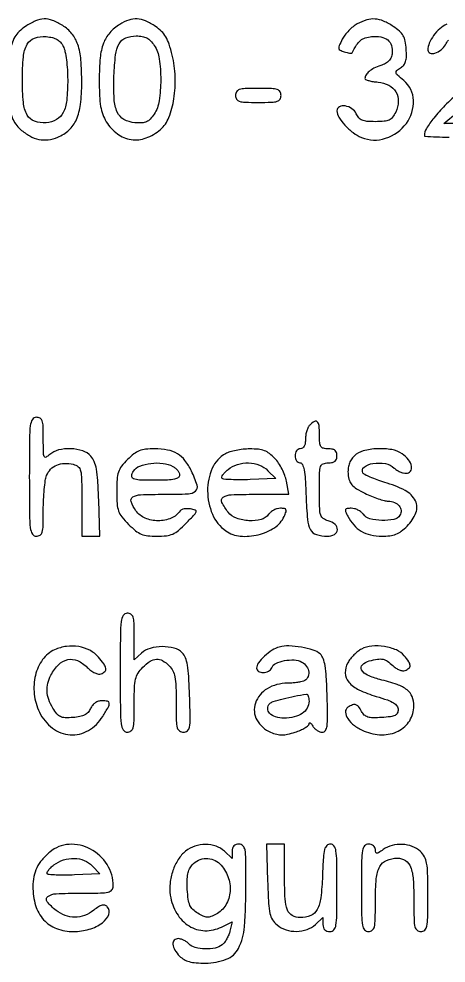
# Model space of a CAD drawing. Extents: x 23 to 201, y 13 to 268.
# Drawn here: x 73.52 to 83.86, y 46.36 to 69.19 of the extents above; entities that cross this region are included whole.
import ezdxf

# ---------------------------------------------------------------- set-up
doc = ezdxf.new("R2010")
doc.units = 0
doc.header["$MEASUREMENT"] = 0

msp = doc.modelspace()

# ---------------------------------------------------------------- linework, layer by layer
for points in [[(73.677961, 69.010035, 0.042851), (73.525485, 68.887651, 0.069838), (73.42272, 68.757764, 0.055666), (73.345493, 68.584212, 0.018361), (73.270722, 68.314816, 0.050041), (73.200334, 67.792762, 0.048355), (73.233679, 67.260924, 0.052497), (73.357167, 66.804348, 0.123028), (73.559411, 66.517354, 0.050768), (73.781827, 66.361688, 0.076478), (74.003163, 66.279249, 0.081806), (74.227754, 66.270117, 0.067624), (74.459648, 66.331225, 0.090161), (74.73041, 66.505744, 0.101061), (74.909615, 66.758371, 0.074768), (75.009121, 67.123171, 0.029151), (75.039884, 67.646226, 0.019794), (75.018039, 68.204304, 0.060771), (74.942988, 68.574356, 0.088616), (74.801983, 68.833533, 0.085757), (74.578581, 69.031325, 0.043697), (74.331097, 69.155869, 0.100974), (74.127181, 69.192476, 0.09992), (73.923872, 69.146411, 0.042203)], [(75.960039, 69.060358, 0.072761), (75.716267, 68.854735, 0.092772), (75.565418, 68.602968, 0.066972), (75.48645, 68.251557, 0.021828), (75.4632, 67.719233, 0.009698), (75.470763, 67.329334, 0.031854), (75.497095, 67.073289, 0.046512), (75.548207, 66.880469, 0.050417), (75.633148, 66.705889, 0.094242), (75.90166, 66.412707, 0.125278), (76.234393, 66.275116, 0.123821), (76.595389, 66.312627, 0.090791), (76.943989, 66.517354, 0.122881), (77.147162, 66.80549, 0.05317), (77.270196, 67.261763, 0.048887), (77.301825, 67.793186, 0.050327), (77.228876, 68.315311, 0.018365), (77.152728, 68.584058, 0.054115), (77.074344, 68.75913, 0.068168), (76.971617, 68.890078, 0.044145), (76.821808, 69.011527, 0.044499), (76.585689, 69.141766, 0.089869), (76.379815, 69.191244, 0.09631), (76.179158, 69.163903, 0.05706)], [(81.703513, 69.070368, 0.047764), (81.605549, 69.004406, 0.028771), (81.502562, 68.909311, 0.028642), (81.410236, 68.801989, 0.044005), (81.34463, 68.698545, 0.012935), (81.270761, 68.546162, 0.146546), (81.261874, 68.480479, 0.241325), (81.293482, 68.437138, 0.039957), (81.392242, 68.396865, 0.016362), (81.460345, 68.377678, 0.025596), (81.520111, 68.36614, 0.023073), (81.567258, 68.361724, 0.294361), (81.581925, 68.370225, -0.023219), (81.692101, 68.562929, -0.077705), (81.787886, 68.671941, -0.098129), (81.899343, 68.732709, -0.051258), (82.054908, 68.764422, -0.066702), (82.28018, 68.756641, -0.127611), (82.444215, 68.683075, -0.149536), (82.535718, 68.548891, -0.104923), (82.552727, 68.365599, -0.066531), (82.526087, 68.26101, -0.091141), (82.474267, 68.179097, -0.081782), (82.391939, 68.114969, -0.043823), (82.2735, 68.063356, 0.031676), (82.111276, 67.997297, 0.060715), (81.993227, 67.921411, 0.081325), (81.920536, 67.837844, 0.133639), (81.894095, 67.748557, 0.316313), (81.910322, 67.724349, 0.026376), (81.986196, 67.699639, 0.027615), (82.088172, 67.678236, 0.017235), (82.209449, 67.663957, -0.097873), (82.470244, 67.589569, -0.142195), (82.643373, 67.426503, -0.144326), (82.700765, 67.198075, -0.101956), (82.636526, 66.93975, -0.048893), (82.560725, 66.814617, -0.122102), (82.478556, 66.747427, -0.091051), (82.359217, 66.715573, -0.019812), (82.14546, 66.7071, -0.019332), (81.94253, 66.714949, -0.078332), (81.822528, 66.74351, -0.118042), (81.743391, 66.800607, -0.074478), (81.682389, 66.89745, 0.141759), (81.579142, 67.021261, 0.109162), (81.414774, 67.086267, 0.15348), (81.274627, 67.06574, 0.287766), (81.216, 66.972309, 0.140219), (81.261039, 66.814865, 0.046431), (81.407899, 66.621695, 0.045335), (81.604313, 66.443302, 0.063597), (81.809714, 66.325773, 0.180042), (82.393369, 66.3045, 0.153927), (82.894946, 66.666605, 0.170551), (83.067617, 67.220496, 0.212001), (82.833556, 67.700772, -0.009407), (82.682283, 67.833, -0.145825), (82.646956, 67.891395, -0.285652), (82.662323, 67.940715, -0.038525), (82.753642, 68.008036, 0.080683), (82.832133, 68.076775, 0.099449), (82.878031, 68.162356, 0.069721), (82.896741, 68.282254, 0.022158), (82.891536, 68.463432, 0.031045), (82.865358, 68.656024, 0.081068), (82.816426, 68.786436, 0.082228), (82.729033, 68.893449, 0.0326), (82.578239, 69.009688, 0.043697), (82.343893, 69.138993, 0.08712), (82.138938, 69.189814, 0.090905), (81.934738, 69.166837, 0.050988)], [(74.592858, 68.526, -0.067044), (74.634044, 68.40669, -0.016709), (74.668037, 68.202669, -0.016776), (74.691481, 67.964532, -0.016147), (74.699306, 67.7223, -0.023902), (74.675404, 67.222594, -0.092212), (74.590065, 66.92525, -0.150952), (74.429914, 66.757772, -0.106505), (74.179143, 66.681322, -0.10553), (73.897905, 66.717114, -0.183958), (73.720584, 66.866686, -0.104267), (73.627017, 67.170831, -0.02267), (73.602, 67.7223, -0.02267), (73.627017, 68.273769, -0.104267), (73.720584, 68.577914, -0.183958), (73.897905, 68.727486, -0.10553), (74.179143, 68.763278, -0.0351), (74.331189, 68.739696, -0.074308), (74.441987, 68.696417, -0.085628), (74.525369, 68.627379, -0.0606)], [(76.7937, 68.550871, -0.109923), (76.915211, 68.229096, -0.036015), (76.950918, 67.720599, -0.036042), (76.913232, 67.211892, -0.108938), (76.790553, 66.888926, -0.039183), (76.696687, 66.767574, -0.103508), (76.608255, 66.703391, -0.095892), (76.497322, 66.677376, -0.030663), (76.327198, 66.681147, -0.105821), (76.060921, 66.761863, -0.162607), (75.899361, 66.937661, -0.093358), (75.823331, 67.255701, -0.020964), (75.819663, 67.815131, -0.019786), (75.857811, 68.323269, -0.099328), (75.94505, 68.593284, -0.173225), (76.103172, 68.731197, -0.093822), (76.359909, 68.7798, -0.041752), (76.50464, 68.767693, -0.07984), (76.614835, 68.73041, -0.081466), (76.706372, 68.661087, -0.045034)], [(78.7626, 67.3416, 0.134481), (78.787304, 67.251413, 0.186514), (78.852487, 67.200058, 0.067313), (78.99072, 67.177171, 0.007414), (79.3125, 67.1724, 0.007414), (79.63428, 67.177171, 0.067313), (79.772513, 67.200058, 0.186514), (79.837696, 67.251413, 0.134481), (79.8624, 67.3416, 0.134481), (79.837696, 67.431787, 0.186514), (79.772513, 67.483142, 0.067313), (79.63428, 67.506029, 0.007414), (79.3125, 67.5108, 0.007414), (78.99072, 67.506029, 0.067313), (78.852487, 67.483142, 0.186514), (78.787304, 67.431787, 0.134481)], [(73.7712, 58.1202, 0.001893), (73.774661, 57.206167, 0.027391), (73.794838, 56.882925, 0.106183), (73.844924, 56.736068, 0.263491), (73.9404, 56.682, 0.149208), (74.03127, 56.709734, 0.180822), (74.082761, 56.781774, 0.059777), (74.105116, 56.936631, 0.005989), (74.1096, 57.310993, -0.011431), (74.115458, 57.567183, -0.01227), (74.133028, 57.816838, -0.01188), (74.158422, 58.030025, -0.055307), (74.189354, 58.149753, -0.100965), (74.285874, 58.302154, -0.101698), (74.434157, 58.404097, -0.092581), (74.622765, 58.445274, -0.069163), (74.834806, 58.422327, -0.112789), (74.952294, 58.362568, -0.164017), (75.012614, 58.264293, -0.052611), (75.036094, 58.069948, -0.003777), (75.0402, 57.526388), (75.0402, 56.682), (75.259401, 56.682), (75.478601, 56.682), (75.449751, 57.561645, 0.006675), (75.428068, 58.031279, 0.029583), (75.39535, 58.305771, 0.051888), (75.343152, 58.486297, 0.087989), (75.259738, 58.619145, 0.131189), (75.062094, 58.746865, 0.068814), (74.77182, 58.798311, 0.068502), (74.476681, 58.769059, 0.125651), (74.264311, 58.656988, -0.061049), (74.175001, 58.594086, -0.445513), (74.131347, 58.609851, -0.09272), (74.112305, 58.703267, -0.004044), (74.1096, 59.037688, 0.008105), (74.104698, 59.340087, 0.070556), (74.081578, 59.472161, 0.188069), (74.030282, 59.534825, 0.128966), (73.9404, 59.5584, 0.263491), (73.844924, 59.504332, 0.106183), (73.794838, 59.357475, 0.027391), (73.774661, 59.034233, 0.001893)], [(80.55612, 59.37228, 0.087124), (80.517121, 59.316669, 0.036597), (80.484421, 59.230998, 0.034792), (80.46209, 59.132018, 0.038105), (80.4546, 59.03388, -0.038147), (80.446778, 58.931503, -0.085028), (80.42212, 58.85763, -0.124063), (80.38173, 58.813278, -0.147368), (80.3277, 58.797, 0.130775), (80.278991, 58.784039, 0.10214), (80.237812, 58.74765, 0.08892), (80.210264, 58.692892, 0.072314), (80.2008, 58.6278, 0.068433), (80.209693, 58.563128, 0.084849), (80.235678, 58.508303, 0.099826), (80.274256, 58.471642, 0.141157), (80.319534, 58.4586, -0.298507), (80.379544, 58.419268, -0.057308), (80.419417, 58.2885, -0.029938), (80.447686, 58.057192, -0.006359), (80.467584, 57.651729, 0.012251), (80.501995, 57.086616, 0.101358), (80.57451, 56.841238, 0.199331), (80.71787, 56.723417, 0.072338), (80.98335, 56.683295, 0.127543), (81.153614, 56.726435, 0.258571), (81.225116, 56.839758, 0.234779), (81.169248, 56.9703, 0.115332), (81.0045, 57.05514, -0.089741), (80.883764, 57.10977, -0.17275), (80.822438, 57.194812, -0.065343), (80.797617, 57.356698, -0.00541), (80.793, 57.783412, -0.004495), (80.796953, 58.223034, -0.071517), (80.820775, 58.369931, -0.227429), (80.881952, 58.435493, -0.093454), (81.0045, 58.4586, 0.044917), (81.104562, 58.467607, 0.124434), (81.168412, 58.49667, 0.149477), (81.203939, 58.548677, 0.07578), (81.216, 58.6278, 0.07578), (81.203939, 58.706923, 0.149477), (81.168412, 58.75893, 0.124434), (81.104562, 58.787993, 0.044917), (81.0045, 58.797, -0.05449), (80.887044, 58.809839, -0.201266), (80.827369, 58.85199, -0.124134), (80.799345, 58.938997, -0.016149), (80.793, 59.1354, 0.022123), (80.78312, 59.358583, 0.176014), (80.740146, 59.450597, 0.342546), (80.668633, 59.459609, 0.062762)], [(76.146508, 58.536692, 0.032021), (76.002778, 58.373272, 0.083016), (75.928959, 58.235443, 0.066371), (75.895241, 58.063376, 0.015241), (75.8862, 57.766832, 0.015548), (75.895621, 57.463936, 0.071143), (75.931228, 57.292019, 0.083687), (76.01088, 57.150704, 0.026294), (76.17384, 56.96964, 0.025574), (76.343893, 56.816146, 0.071548), (76.481267, 56.73375, 0.072595), (76.63513, 56.694055, 0.026893), (76.8591, 56.682, 0.027525), (77.087598, 56.694589, 0.077732), (77.241425, 56.736372, 0.072456), (77.381177, 56.824973, 0.021728), (77.56551, 56.997783, 0.004423), (77.767862, 57.208413, 0.114701), (77.807354, 57.276108, 0.408687), (77.786527, 57.316483, 0.042785), (77.672367, 57.343585, 0.039152), (77.591267, 57.349215, 0.045776), (77.514516, 57.34148, 0.05168), (77.452607, 57.322655, 0.149427), (77.418567, 57.294267, -0.151791), (77.206057, 57.118696, -0.098903), (76.891236, 57.05748, -0.097484), (76.573075, 57.121798, -0.142443), (76.351605, 57.299723, -0.061553), (76.235183, 57.519014, -0.366395), (76.274882, 57.632212, -0.124788), (76.465089, 57.687483, -0.008626), (77.0283, 57.6972, 0.009253), (77.619621, 57.708143, 0.167377), (77.793527, 57.775333, 0.30779), (77.83265, 57.914927, 0.029793), (77.694071, 58.258392, 0.053544), (77.538312, 58.512412, 0.092597), (77.354131, 58.676937, 0.089353), (77.118144, 58.767435, 0.047024), (76.804484, 58.797, 0.026019), (76.585254, 58.785584, 0.068274), (76.432587, 58.748161, 0.07155), (76.299801, 58.672207, 0.03075)], [(78.518112, 58.67894, 0.164633), (78.197886, 58.32707, 0.104592), (78.084806, 57.77932, 0.100414), (78.202443, 57.213539, 0.139552), (78.527141, 56.814036, 0.13064), (78.876713, 56.685955, 0.083374), (79.310893, 56.718566, 0.084569), (79.704715, 56.889765, 0.14206), (79.937977, 57.161282, 0.020486), (79.983856, 57.273996, 0.194873), (79.981851, 57.32496, 0.256925), (79.945853, 57.351963, 0.035166), (79.848763, 57.3588, 0.070009), (79.772306, 57.348042, 0.04821), (79.690808, 57.315875, 0.048127), (79.616798, 57.268598, 0.068807), (79.562702, 57.212673, -0.172947), (79.379973, 57.088486, -0.076947), (79.08624, 57.05877, -0.074559), (78.786341, 57.120065, -0.135746), (78.584368, 57.264345, -0.053533), (78.430868, 57.501891, -0.379866), (78.46323, 57.623872, -0.137747), (78.656732, 57.686206, -0.009467), (79.237315, 57.6972), (80.05043, 57.6972), (79.992094, 58.01445, 0.044244), (79.95374, 58.152884, 0.027726), (79.886061, 58.306849, 0.02774), (79.801855, 58.452211, 0.044666), (79.713051, 58.56435, 0.038332), (79.582504, 58.682386, 0.074296), (79.46002, 58.750924, 0.066686), (79.314114, 58.784882, 0.02582), (79.106322, 58.794002, 0.024928), (78.943699, 58.784623, 0.021433), (78.774301, 58.758966, 0.021987), (78.622426, 58.722259, 0.056309)], [(81.634012, 58.622812, 0.053243), (81.557984, 58.528605, 0.062802), (81.508471, 58.425366, 0.060416), (81.484904, 58.309738, 0.044254), (81.485962, 58.178662, 0.055357), (81.517136, 58.030311, 0.102826), (81.578262, 57.924206, 0.076415), (81.689864, 57.83197, 0.020466), (81.8928, 57.721837, 0.016058), (82.051757, 57.650053, 0.016197), (82.214542, 57.588841, 0.01622), (82.359498, 57.544818, 0.060834), (82.453491, 57.531487, -0.090119), (82.607445, 57.500419, -0.125344), (82.720735, 57.418118, -0.154763), (82.766496, 57.305533, -0.159467), (82.738235, 57.188685, -0.208926), (82.593147, 57.088293, -0.055179), (82.305568, 57.064334, -0.055057), (82.014522, 57.104497, -0.174823), (81.854098, 57.212673, 0.070383), (81.799658, 57.268602, 0.048232), (81.724584, 57.315875, 0.048098), (81.641539, 57.348033, 0.068439), (81.563247, 57.3588, 0.029912), (81.461458, 57.352705, 0.261893), (81.426308, 57.326975, 0.208455), (81.425556, 57.278753, 0.019467), (81.476725, 57.16845, 0.063033), (81.621491, 56.956473, 0.078749), (81.805271, 56.805242, 0.076425), (82.0314, 56.715233, 0.055338), (82.301158, 56.683881, 0.030268), (82.497685, 56.694776, 0.066274), (82.643508, 56.731739, 0.067995), (82.772272, 56.804848, 0.03332), (82.914508, 56.929292, 0.100677), (83.126961, 57.250249, 0.21817), (83.11378, 57.539324, 0.155688), (82.865653, 57.788112, 0.048769), (82.370869, 57.985948, -0.013848), (82.186889, 58.045005, -0.018093), (82.022441, 58.109637, -0.015824), (81.891119, 58.171831, -0.136659), (81.843967, 58.21537, -0.392109), (81.871048, 58.353352, -0.119798), (82.086329, 58.442139, -0.07945), (82.388462, 58.440369, -0.156503), (82.599814, 58.3317, 0.055851), (82.660663, 58.283113, 0.038776), (82.738588, 58.242077, 0.039124), (82.820699, 58.214044, 0.062778), (82.894037, 58.2048, 0.238526), (82.995421, 58.256083, 0.214387), (83.020348, 58.372001, 0.116273), (82.945264, 58.530634, 0.071673), (82.794032, 58.672688, 0.110866), (82.542118, 58.776292, 0.05313), (82.191248, 58.798493, 0.053413), (81.850678, 58.747128, 0.133022)], [(77.245362, 58.371023, -0.053689), (77.307951, 58.328326, -0.051633), (77.360931, 58.27277, -0.055878), (77.397094, 58.213369, -0.109236), (77.409, 58.159523, -0.249708), (77.376852, 58.099166, -0.096725), (77.286779, 58.061176, -0.042953), (77.11855, 58.040817, -0.008645), (76.8168, 58.0356, -0.008515), (76.438423, 58.042044, -0.090506), (76.288495, 58.074719, -0.333255), (76.248268, 58.143009, -0.120022), (76.289345, 58.255565, -0.155887), (76.443973, 58.378745, -0.060877), (76.712185, 58.444891, -0.05879), (77.006537, 58.445699, -0.094454)], [(79.54515, 58.26825), (79.7355, 58.0779), (79.111962, 58.052838, -0.008305), (78.869177, 58.047117, -0.012235), (78.655942, 58.050852, -0.007562), (78.479505, 58.060939, -0.180767), (78.435162, 58.08127, -0.293973), (78.428362, 58.112956, -0.059235), (78.456214, 58.166614, -0.045445), (78.508932, 58.230757, -0.027704), (78.581622, 58.296682, -0.095041), (78.809313, 58.418635, -0.083119), (79.077232, 58.455396, -0.084707), (79.33796, 58.402948, -0.104851)], [(75.9708, 53.3826, 0.001893), (75.974261, 52.468567, 0.027391), (75.994438, 52.145325, 0.106183), (76.044524, 51.998468, 0.263491), (76.14, 51.9444, 0.158578), (76.231242, 51.974084, 0.176312), (76.282792, 52.050631, 0.055664), (76.304863, 52.216307, 0.005305), (76.3092, 52.625045, -0.008419), (76.315874, 53.021354, -0.049031), (76.343255, 53.228121, -0.084211), (76.4038, 53.37226, -0.054982), (76.516855, 53.513345, -0.048637), (76.694367, 53.659317, -0.133493), (76.846762, 53.710765, -0.147842), (76.994298, 53.675693, -0.064703), (77.1552, 53.5518, -0.080195), (77.242825, 53.430438, -0.069381), (77.293297, 53.281515, -0.038985), (77.31801, 53.058353, -0.008091), (77.3244, 52.6635, 0.004696), (77.328553, 52.22133, 0.055664), (77.350753, 52.051525, 0.184935), (77.404393, 51.974276, 0.150651), (77.501301, 51.9444, 0.174692), (77.598526, 51.979438, 0.180251), (77.649489, 52.067967, 0.046371), (77.664056, 52.267188, 0.003221), (77.649351, 52.829874, 0.006639), (77.628168, 53.291564, 0.027827), (77.596357, 53.567531, 0.047893), (77.547614, 53.746346, 0.106454), (77.471351, 53.864301, 0.132807), (77.274417, 53.977234, 0.066858), (76.987989, 54.012669, 0.065971), (76.696903, 53.971001, 0.115923), (76.485157, 53.854015), (76.3092, 53.694776), (76.3092, 54.257788, 0.007137), (76.304483, 54.588279, 0.065944), (76.281694, 54.729274, 0.185705), (76.230313, 54.795591, 0.136947), (76.14, 54.8208, 0.263491), (76.044524, 54.766732, 0.106183), (75.994438, 54.619875, 0.027391), (75.974261, 54.296633, 0.001893)], [(74.383906, 53.937034, 0.132152), (74.093613, 53.699874, 0.096252), (73.918626, 53.319428, 0.087592), (73.889455, 52.867423, 0.085344), (74.015995, 52.428301, 0.117244), (74.32996, 52.043415, 0.147308), (74.758609, 51.881776, 0.150092), (75.199196, 51.984876, 0.122962), (75.547052, 52.323889, 0.009671), (75.683604, 52.554701, 0.143754), (75.704722, 52.645163, 0.343082), (75.663454, 52.69248, 0.048185), (75.525561, 52.7058, 0.077327), (75.441048, 52.692651, 0.074349), (75.363269, 52.654394, 0.072098), (75.298145, 52.593787, 0.066077), (75.250611, 52.51545, -0.076546), (75.191935, 52.423143, -0.095389), (75.111894, 52.360822, -0.072325), (74.996957, 52.321842, -0.027238), (74.828071, 52.300088, -0.024785), (74.63496, 52.295437, -0.102101), (74.521675, 52.32184, -0.115592), (74.435535, 52.389058, -0.036125), (74.341621, 52.524642, -0.04732), (74.242107, 52.736576, -0.070932), (74.201, 52.936491, -0.075532), (74.218431, 53.130499, -0.062331), (74.292619, 53.324712, -0.073444), (74.481103, 53.579984, -0.145449), (74.700128, 53.699436, -0.158503), (74.935381, 53.674886, -0.092016), (75.171806, 53.512485, 0.037291), (75.262272, 53.434593, 0.047497), (75.356591, 53.377878, 0.055217), (75.442553, 53.347844, 0.149146), (75.50636, 53.352336, 0.10231), (75.597722, 53.410938, 0.242727), (75.622435, 53.48543, 0.119981), (75.578595, 53.590658, 0.020451), (75.44205, 53.761439, 0.094917), (75.234085, 53.924908, 0.078274), (74.965924, 54.013975, 0.074419), (74.670542, 54.018668, 0.072512)], [(79.8201, 54.002451, 0.080923), (79.649016, 53.926274, 0.041303), (79.463146, 53.781137, 0.039899), (79.312985, 53.618497, 0.167997), (79.2702, 53.494753, 0.267678), (79.316077, 53.415199, 0.136618), (79.431451, 53.385363, 0.114326), (79.56107, 53.417931, 0.184699), (79.636132, 53.501523, -0.195457), (79.735022, 53.607152, -0.061528), (79.945182, 53.674331, -0.05958), (80.181042, 53.69027, -0.110408), (80.365038, 53.639056, -0.116237), (80.482327, 53.535596, -0.132987), (80.533773, 53.395578, -0.155199), (80.504382, 53.264304, -0.170677), (80.405381, 53.180151, -0.043246), (80.336592, 53.160373, -0.015555), (80.235971, 53.143884, -0.015295), (80.124019, 53.132569, -0.017537), (80.016584, 53.1288, 0.132795), (79.528685, 52.996893, 0.179899), (79.241713, 52.646855, 0.21254), (79.27765, 52.240099, 0.169375), (79.60977, 51.943915, 0.034816), (79.758778, 51.894023, 0.064275), (79.885314, 51.878108, 0.05692), (80.021722, 51.894137, 0.022025), (80.205204, 51.945853, 0.023083), (80.333317, 51.994798, 0.032615), (80.441844, 52.050789, 0.034058), (80.520732, 52.105877, 0.219743), (80.541773, 52.148291, -0.205555), (80.551076, 52.168398, -0.335089), (80.56892, 52.169924, -0.09493), (80.597105, 52.143633, -0.025871), (80.630576, 52.09245, 0.064731), (80.674237, 52.035809, 0.053174), (80.733732, 51.987837, 0.055072), (80.79925, 51.955189, 0.087981), (80.860654, 51.944221, 0.250033), (80.935729, 51.984148, 0.115344), (80.976128, 52.090725, 0.036671), (80.989321, 52.312781, 0.004013), (80.978072, 52.824186, 0.006552), (80.958331, 53.281676, 0.027923), (80.927753, 53.553409, 0.048496), (80.880684, 53.726985, 0.118933), (80.806662, 53.835536, 0.108732), (80.639048, 53.931272, 0.033697), (80.355006, 53.999269, 0.034419), (80.053712, 54.029131, 0.071971)], [(81.810757, 53.955241, 0.047045), (81.721685, 53.897162, 0.027682), (81.626642, 53.812585, 0.027507), (81.540254, 53.716684, 0.041722), (81.47739, 53.623775, 0.136657), (81.417094, 53.377208, 0.169515), (81.501486, 53.158091, 0.107536), (81.748797, 52.968881, 0.038125), (82.167709, 52.809951, -0.012267), (82.435577, 52.723871, -0.052332), (82.587374, 52.652402, -0.100332), (82.667812, 52.578275, -0.157843), (82.6965, 52.489663, -0.118392), (82.676254, 52.405359, -0.164536), (82.621104, 52.35153, -0.081164), (82.511633, 52.31944, -0.014697), (82.299991, 52.299533, -0.016827), (82.086212, 52.292959, -0.072838), (81.960957, 52.311675, -0.116529), (81.877276, 52.360229, -0.080582), (81.810564, 52.447583, 0.036292), (81.737284, 52.563448, 0.162125), (81.672416, 52.60906, 0.173109), (81.595773, 52.605115, 0.042666), (81.482215, 52.546063, 0.26909), (81.42253, 52.431491, 0.138466), (81.47523, 52.272811, 0.086164), (81.638242, 52.103937, 0.058912), (81.870986, 51.972688, 0.095384), (82.30306, 51.882587, 0.12053), (82.699768, 51.973179, 0.137142), (82.975245, 52.223201, 0.141232), (83.0772, 52.57695, 0.094461), (83.03384, 52.804416, 0.133755), (82.910951, 52.968557, 0.083856), (82.673896, 53.096493, 0.021232), (82.25235, 53.220046, -0.043525), (81.955967, 53.321448, -0.16096), (81.811328, 53.452414, -0.34874), (81.830557, 53.575224, -0.121224), (81.99855, 53.667678, -0.025717), (82.198627, 53.710409, -0.08939), (82.330314, 53.707866, -0.104627), (82.441372, 53.660108, -0.042723), (82.567681, 53.553719, 0.049224), (82.641248, 53.493368, 0.052518), (82.723669, 53.450068, 0.058653), (82.80229, 53.429017, 0.128411), (82.863781, 53.43587, 0.084679), (82.955824, 53.490465, 0.234163), (82.984792, 53.557768, 0.136663), (82.953734, 53.649869, 0.025144), (82.84455, 53.794342, 0.121257), (82.65494, 53.933177, 0.05914), (82.364322, 54.014404, 0.058373), (82.055847, 54.026066, 0.10159)], [(80.5392, 52.693977, -0.128975), (80.49584, 52.528676, -0.11635), (80.375751, 52.398399, -0.092258), (80.183848, 52.314896, -0.054477), (79.934901, 52.285491, -0.073847), (79.731917, 52.313826, -0.128222), (79.586965, 52.400945, -0.201397), (79.540289, 52.518802, -0.19362), (79.590743, 52.637183, -0.124003), (79.670819, 52.685036, -0.009796), (79.911306, 52.752192, -0.013604), (80.190977, 52.816354, -0.013312), (80.47575, 52.865731, -0.269764), (80.500038, 52.855976, -0.077157), (80.520562, 52.819102, -0.055087), (80.534599, 52.76267, -0.033449)], [(74.26562, 49.04643, 0.041637), (74.079072, 48.860029, 0.061537), (73.9525, 48.666692, 0.064123), (73.880172, 48.454604, 0.05019), (73.8558, 48.212418, 0.07274), (73.922461, 47.756628, 0.111797), (74.117419, 47.410628, 0.119471), (74.431277, 47.197197, 0.091053), (74.841753, 47.123447, 0.071441), (75.218957, 47.179096, 0.086354), (75.539013, 47.338224, 0.139403), (75.695127, 47.539332, 0.300723), (75.657682, 47.722958, 0.12185), (75.598124, 47.758893, 0.13762), (75.531514, 47.760684, 0.082231), (75.447728, 47.724193, 0.022923), (75.330925, 47.640686, -0.074116), (75.107579, 47.513235, -0.091605), (74.872592, 47.468555, -0.092204), (74.638345, 47.510865, -0.07613), (74.417109, 47.63594, -0.053573), (74.201479, 47.846524, -0.434172), (74.217359, 47.968904, -0.145148), (74.420726, 48.039531, -0.011494), (74.9979, 48.0528, 0.004086), (75.491813, 48.056836, 0.048636), (75.681575, 48.078474, 0.168997), (75.767841, 48.130839, 0.174336), (75.8016, 48.224717, 0.140597), (75.653325, 48.741599, 0.13095), (75.250444, 49.118168, 0.13818), (74.73137, 49.232399, 0.162347)], [(77.553433, 49.066677, 0.085038), (77.375862, 48.870087, 0.057641), (77.244362, 48.597713, 0.056047), (77.175385, 48.293058, 0.067993), (77.182728, 48.000539, 0.092779), (77.340736, 47.562109, 0.121862), (77.636894, 47.258795, 0.13327), (78.01878, 47.144908, 0.122504), (78.419493, 47.234071), (78.677964, 47.363014), (78.625535, 47.136857, -0.039269), (78.595699, 47.042515, -0.031136), (78.549461, 46.94607, -0.032057), (78.494921, 46.861612, -0.065411), (78.440184, 46.80495, -0.117946), (78.268488, 46.724699, -0.057214), (78.025692, 46.703248, -0.057554), (77.787838, 46.737049, -0.133091), (77.632586, 46.8261, 0.045706), (77.574224, 46.874667, 0.037117), (77.503911, 46.915723, 0.03846), (77.432826, 46.943903, 0.075276), (77.372743, 46.953, 0.20629), (77.278863, 46.912545, 0.21381), (77.245646, 46.817364, 0.117847), (77.291931, 46.677747, 0.057732), (77.409, 46.53, 0.067386), (77.514833, 46.449406, 0.063066), (77.640643, 46.397648, 0.047278), (77.805173, 46.369431, 0.018843), (78.034128, 46.3608, 0.0906), (78.537454, 46.452757, 0.186703), (78.831014, 46.71577, 0.100565), (78.976603, 47.240564, 0.017011), (79.014382, 48.28545, 0.00325), (79.011798, 48.875407, 0.040774), (78.991238, 49.097334, 0.149886), (78.939986, 49.197873, 0.203178), (78.8472, 49.2372, 0.072431), (78.772826, 49.226369, 0.127134), (78.719896, 49.194488, 0.125354), (78.688574, 49.14058, 0.069346), (78.678, 49.064704), (78.678, 48.892209), (78.492848, 49.064704, 0.102955), (78.289598, 49.187879, 0.084589), (78.039034, 49.231116, 0.081641), (77.780193, 49.189126, 0.085904)], [(79.537449, 48.341278, 0.005081), (79.560134, 47.805973, 0.040111), (79.592969, 47.559972, 0.087909), (79.654804, 47.408786, 0.081928), (79.766022, 47.283778, 0.09282), (79.983427, 47.166388, 0.080618), (80.239829, 47.127871, 0.082183), (80.490736, 47.172436, 0.102923), (80.692448, 47.294696), (80.8776, 47.467191), (80.8776, 47.294696, 0.069346), (80.888174, 47.21882, 0.125354), (80.919496, 47.164912, 0.127134), (80.972426, 47.133031, 0.072431), (81.0468, 47.1222, 0.218517), (81.140206, 47.165068, 0.138781), (81.191466, 47.275538, 0.036854), (81.212269, 47.519741, 0.002827), (81.216, 48.1797, 0.002982), (81.212148, 48.825509, 0.034753), (81.191634, 49.076942, 0.123002), (81.143127, 49.193077, 0.236878), (81.055218, 49.2372, 0.19422), (80.968519, 49.202202, 0.141073), (80.915972, 49.111099, 0.046113), (80.886678, 48.918204, 0.005021), (80.864868, 48.468929, -0.018747), (80.824565, 47.939343, -0.094142), (80.736795, 47.656784, -0.170635), (80.579805, 47.512319, -0.101815), (80.32845, 47.4606, -0.127259), (80.134815, 47.510695, -0.175944), (80.018022, 47.644895, -0.079281), (79.960782, 47.913975, -0.012843), (79.947, 48.45042), (79.947, 49.2372), (79.727799, 49.2372), (79.508599, 49.2372)], [(81.8082, 48.1797, 0.002827), (81.811931, 47.519741, 0.036854), (81.832734, 47.275538, 0.138781), (81.883994, 47.165068, 0.218517), (81.9774, 47.1222, 0.170477), (82.069078, 47.154393, 0.169857), (82.120668, 47.236886, 0.051035), (82.142422, 47.416701, 0.004604), (82.1466, 47.870488, -0.020504), (82.168521, 48.404821, -0.099265), (82.251997, 48.695242, -0.175229), (82.414284, 48.845248, -0.100122), (82.679035, 48.8988, -0.146739), (82.873314, 48.840529, -0.157831), (82.996759, 48.686279, -0.075343), (83.060662, 48.388568, -0.015261), (83.0772, 47.846862, 0.004828), (83.08143, 47.408813, 0.052565), (83.103288, 47.233933, 0.172164), (83.154869, 47.153523, 0.166372), (83.2464, 47.1222, 0.19305), (83.338867, 47.159283, 0.156017), (83.390406, 47.253976, 0.043641), (83.411662, 47.462296, 0.003614), (83.4156, 48.007204, 0.005225), (83.410146, 48.529072, 0.038126), (83.385903, 48.777927, 0.080992), (83.33155, 48.93408, 0.081224), (83.230448, 49.064704, 0.099664), (83.038929, 49.182482, 0.076943), (82.798084, 49.231077, 0.075468), (82.549246, 49.204818, 0.08904), (82.334624, 49.105503, -0.009314), (82.221303, 49.029236, -0.144431), (82.176796, 49.016106, -0.36009), (82.153196, 49.035634, -0.047099), (82.1466, 49.105503, 0.121548), (82.13389, 49.157015, 0.106797), (82.098277, 49.199588, 0.093715), (82.043763, 49.22759, 0.072032), (81.9774, 49.2372, 0.218517), (81.883994, 49.194332, 0.138781), (81.832734, 49.083863, 0.036854), (81.811931, 48.839659, 0.002827)], [(75.296029, 48.70845), (75.473849, 48.5181), (74.866137, 48.493038, -0.008292), (74.629508, 48.487208, -0.012215), (74.421665, 48.490612, -0.007545), (74.249668, 48.500237, -0.180526), (74.206426, 48.519974, -0.308905), (74.200598, 48.550915, -0.056241), (74.231459, 48.604148, -0.043444), (74.287834, 48.667833, -0.026066), (74.364664, 48.733505, -0.085256), (74.596897, 48.855898, -0.085666), (74.856264, 48.893513, -0.090131), (75.102081, 48.841974, -0.108668)], [(78.382942, 48.758772, -0.108286), (78.578115, 48.454053, -0.107865), (78.628333, 48.095198, -0.115072), (78.524689, 47.765982, -0.137167), (78.290421, 47.541519, -0.034514), (78.166136, 47.485659, -0.101904), (78.074022, 47.47171, -0.095205), (77.980282, 47.494914, -0.027821), (77.84851, 47.564883, -0.054172), (77.728101, 47.656797, -0.099159), (77.657329, 47.757433, -0.07134), (77.617497, 47.899814, -0.01783), (77.594608, 48.140811, -0.018855), (77.589998, 48.356957, -0.044985), (77.607016, 48.516472, -0.060269), (77.647161, 48.639012, -0.074784), (77.71347, 48.738849, -0.100379), (77.864038, 48.849821, -0.101675), (78.04525, 48.892711, -0.102163), (78.227986, 48.860614, -0.102332)]]:
    msp.add_lwpolyline(points, format="xyb", close=True)
for points in [[(83.870997, 69.068854, 0.069184), (83.702763, 68.954634, 0.052895), (83.55418, 68.788774, 0.054866), (83.450017, 68.604807, 0.101742), (83.4156, 68.437419, 0.321954), (83.467409, 68.365299, 0.157526), (83.586535, 68.363819, 0.094668), (83.734152, 68.442337, 0.100785), (83.8386, 68.5683, -0.057415), (83.914161, 68.677314, -0.109444)], [(84.172596, 67.422277, 0.015718), (83.827474, 67.094776, 0.026056), (83.56045, 66.795229, 0.028763), (83.379337, 66.540703, 0.141161), (83.331, 66.372901, 0.397716), (83.3488, 66.354063, 0.002223), (83.616789, 66.34006, 0.00746), (83.930849, 66.329742, 0.00448)], [(84.538866, 66.6648), (83.800933, 66.6648), (84.131787, 66.93975, 0.007772)]]:
    msp.add_lwpolyline(points, format="xyb")

doc.saveas('drawing.dxf')
